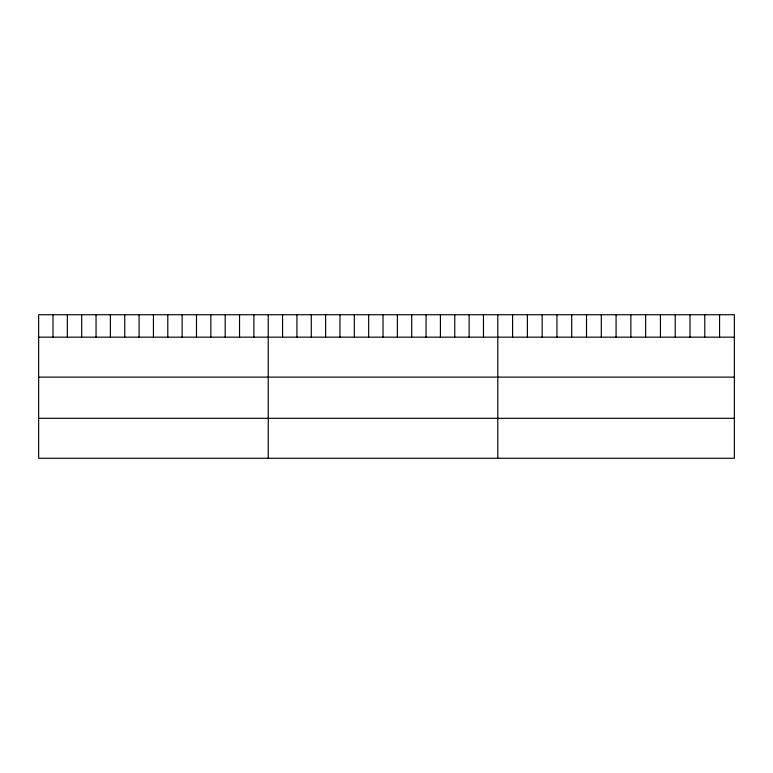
<?xml version="1.0" encoding="UTF-8"?>
<svg xmlns="http://www.w3.org/2000/svg" width="773" height="773" viewBox="0 0 773 773"><rect width="100%" height="100%" fill="white"/><g stroke="black" fill="none" stroke-linecap="round" stroke-linejoin="round"><path stroke-width="1.16" d="M734.35 337.163L734.35 458.263L38.65 458.263L38.65 314.737L734.35 314.737L734.35 337.163L38.65 337.163M38.65 377.127L734.35 377.127M38.65 418.299L734.35 418.299M719.566 314.737L719.566 337.163M704.783 314.737L704.783 337.163M689.999 314.737L689.999 337.163M675.216 314.737L675.216 337.163M660.432 314.737L660.432 337.163M645.648 314.737L645.648 337.163M630.865 314.737L630.865 337.163M616.081 314.737L616.081 337.163M601.297 314.737L601.297 337.163M586.514 314.737L586.514 337.163M571.73 314.737L571.73 337.163M556.947 314.737L556.947 337.163M542.163 314.737L542.163 337.163M527.379 314.737L527.379 337.163M512.596 314.737L512.596 337.163M497.812 314.737L497.812 458.263M483.463 314.737L483.463 337.163M469.114 314.737L469.114 337.163M454.766 314.737L454.766 337.163M440.417 314.737L440.417 337.163M426.068 314.737L426.068 337.163M411.719 314.737L411.719 337.163M397.37 314.737L397.37 337.163M383.022 314.737L383.022 337.163M368.673 314.737L368.673 337.163M354.324 314.737L354.324 337.163M339.975 314.737L339.975 337.163M325.626 314.737L325.626 337.163M311.277 314.737L311.277 337.163M296.929 314.737L296.929 337.163M282.58 314.737L282.58 337.163M268.231 314.737L268.231 458.263M253.882 314.737L253.882 337.163M239.533 314.737L239.533 337.163M225.185 314.737L225.185 337.163M210.836 314.737L210.836 337.163M196.487 314.737L196.487 337.163M182.138 314.737L182.138 337.163M167.789 314.737L167.789 337.163M153.441 314.737L153.441 337.163M139.092 314.737L139.092 337.163M124.743 314.737L124.743 337.163M110.394 314.737L110.394 337.163M96.045 314.737L96.045 337.163M81.696 314.737L81.696 337.163M67.348 314.737L67.348 337.163M52.999 314.737L52.999 337.163"/></g></svg>
